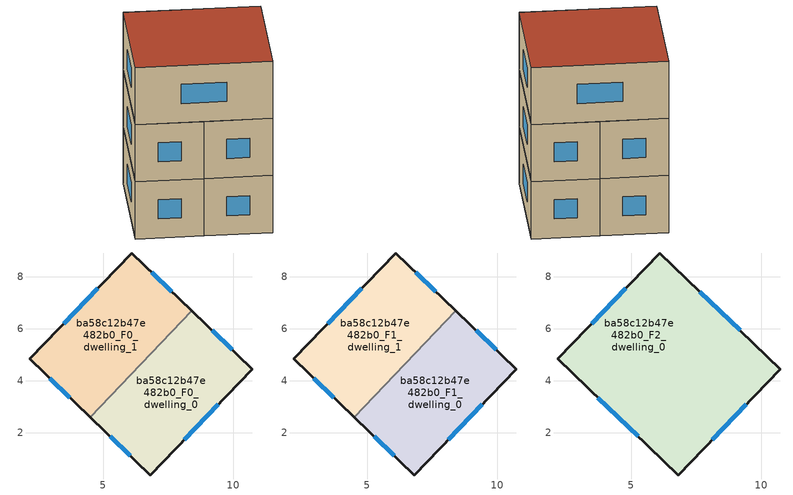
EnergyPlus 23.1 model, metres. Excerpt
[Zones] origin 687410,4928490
ba58c12b47e482b0_F0_dwelling_0
 floor ground (EU_floor_Construction): 10.74,4.44 6.82,0.37 4.5,2.6 8.42,6.67 z0
 wall outside (EU_wall_Construction): 4.5,2.6 6.82,0.37 10.74,4.44 8.42,6.67 z0:3
 wall to ba58c12b47e482b0_F0_dwelling_1 (EU_wall_Construction): 8.42,6.67 4.5,2.6 z0:3
 window (EU_Window_Construction): 9.96,5.19 9.19,5.93 / 8.12,1.73 9.43,3.09 / 5.27,1.86 6.04,1.12 z1:2
ba58c12b47e482b0_F0_dwelling_1
 floor ground (EU_floor_Construction): 8.42,6.67 4.5,2.6 2.18,4.83 6.1,8.9 z0
 wall outside (EU_wall_Construction): 8.42,6.67 6.1,8.9 2.18,4.83 4.5,2.6 z0:3
 window (EU_Window_Construction): 2.95,4.09 3.73,3.34 / 4.79,7.55 3.48,6.19 / 7.64,7.42 6.87,8.16 z1:2
ba58c12b47e482b0_F1_dwelling_0
 floor to ba58c12b47e482b0_F0_dwelling_0 (EU_floor_Construction): 10.74,4.44 6.82,0.37 4.5,2.6 8.42,6.67 z3
 wall outside (EU_wall_Construction): 4.5,2.6 6.82,0.37 10.74,4.44 8.42,6.67 z3:6
 wall to ba58c12b47e482b0_F1_dwelling_1 (EU_wall_Construction): 8.42,6.67 4.5,2.6 z3:6
 window (EU_Window_Construction): 9.96,5.19 9.19,5.93 / 8.12,1.73 9.43,3.09 / 5.27,1.86 6.04,1.12 z4:5
ba58c12b47e482b0_F1_dwelling_1
 floor to ba58c12b47e482b0_F0_dwelling_1 (EU_floor_Construction): 8.42,6.67 4.5,2.6 2.18,4.83 6.1,8.9 z3
 wall outside (EU_wall_Construction): 8.42,6.67 6.1,8.9 2.18,4.83 4.5,2.6 z3:6
 window (EU_Window_Construction): 2.95,4.09 3.73,3.34 / 4.79,7.55 3.48,6.19 / 7.64,7.42 6.87,8.16 z4:5
ba58c12b47e482b0_F2_dwelling_0
 floor to ba58c12b47e482b0_F1_dwelling_0 (EU_floor_Construction): 10.74,4.44 6.82,0.37 4.5,2.6 8.41,6.67 z6
 floor to ba58c12b47e482b0_F1_dwelling_1 (EU_floor_Construction): 8.41,6.67 4.5,2.6 2.18,4.83 6.1,8.9 z6
 wall outside (EU_wall_Construction): 2.18,4.83 6.82,0.37 10.74,4.44 6.1,8.9 2.18,4.83 z6:9
 window (EU_Window_Construction): 3.72,3.35 5.27,1.86 / 4.79,7.55 3.48,6.19 / 9.19,5.93 7.64,7.42 / 8.12,1.73 9.43,3.09 z7:8
 roof outside (EU_roof_Construction): 6.82,0.37 10.74,4.44 6.1,8.9 2.18,4.83 z9
[Building]
EU S2 Campaign: North Axis=0; Terrain=City; Solar Distribution=FullExterior
[Site:Location]
Bologna: Latitude=44.5; Longitude=11.25; Time Zone=1; Elevation=37
[SizingPeriod:WeatherFileDays]
AnnualSizingPeriod: Begin Month=1; Begin Day of Month=1; End Month=12; End Day of Month=31; Day of Week for Start Day=Monday; Use Weather File Daylight Saving Period=No; Use Weather File Rain and Snow Indicators=No
[MATERIAL]
EU_InternalMass_Material: Roughness=MediumRough; Thickness=0.1; Conductivity=1; Density=1800; Specific Heat=900; Thermal Absorptance=0.9; Solar Absorptance=0.7; Visible Absorptance=0.7
[MATERIAL:NOMASS] Roughness=MediumRough; Thermal Absorptance=0.9; Solar Absorptance=0.7; Visible Absorptance=0.7
Name | Thermal Resistance
EU_wall_NoMass | 0.937881
EU_roof_NoMass | 0.548572
EU_floor_NoMass | 0.71348
[WINDOWMATERIAL:SIMPLEGLAZINGSYSTEM]
EU_Window_SimpleGlazing: UFactor=4.25633; Solar Heat Gain Coefficient=0.85; Visible Transmittance=0.85
[CONSTRUCTION]
EU_wall_Construction: EU_wall_NoMass
EU_roof_Construction: EU_roof_NoMass
EU_floor_Construction: EU_floor_NoMass
EU_InternalMass_Construction: EU_InternalMass_Material
EU_Window_Construction: EU_Window_SimpleGlazing
[ZONE] Type=1; Multiplier=1; Ceiling Height=autocalculate; Floor Area=autocalculate; Part of Total Floor Area=Yes
Name | Volume
ba58c12b47e482b0_F0_dwelling_0; ba58c12b47e482b0_F1_dwelling_0; ba58c12b47e482b0_F1_dwelling_1 | 54.5522
ba58c12b47e482b0_F2_dwelling_0 | 109.104
ba58c12b47e482b0_F0_dwelling_1 | 54.553
[INTERNALMASS] Construction=EU_InternalMass_Construction
Name | Zone or ZoneList | Surface Area
ba58c12b47e482b0_F0_dwelling_0_EU_InternalMass | ba58c12b47e482b0_F0_dwelling_0 | 18.1842
ba58c12b47e482b0_F0_dwelling_1_EU_InternalMass | ba58c12b47e482b0_F0_dwelling_1 | 18.1842
ba58c12b47e482b0_F1_dwelling_0_EU_InternalMass | ba58c12b47e482b0_F1_dwelling_0 | 18.1842
ba58c12b47e482b0_F1_dwelling_1_EU_InternalMass | ba58c12b47e482b0_F1_dwelling_1 | 18.1842
ba58c12b47e482b0_F2_dwelling_0_EU_InternalMass | ba58c12b47e482b0_F2_dwelling_0 | 36.368
[OTHEREQUIPMENT] Fuel Type=Electricity; Design Level Calculation Method=Watts/Area; Power per Zone Floor Area=1; Fraction Latent=0; Fraction Radiant=0; Fraction Lost=0; Carbon Dioxide Generation Rate=0; EndUse Subcategory=EU_Step8_InternalGains
Name | Zone or ZoneList or Space or SpaceList | Schedule
EU_Step8_InternalGain_ba58c12b47e482b0_F0_dwelling_0_f000 | ba58c12b47e482b0_F0_dwelling_0 | EU_Step8_GainSchedule_ba58c12b47e482b0_F0_dwelling_0_f000
EU_Step8_InternalGain_ba58c12b47e482b0_F0_dwelling_1_f000 | ba58c12b47e482b0_F0_dwelling_1 | EU_Step8_GainSchedule_ba58c12b47e482b0_F0_dwelling_1_f000
EU_Step8_InternalGain_ba58c12b47e482b0_F1_dwelling_0_f000 | ba58c12b47e482b0_F1_dwelling_0 | EU_Step8_GainSchedule_ba58c12b47e482b0_F1_dwelling_0_f000
EU_Step8_InternalGain_ba58c12b47e482b0_F1_dwelling_1_f000 | ba58c12b47e482b0_F1_dwelling_1 | EU_Step8_GainSchedule_ba58c12b47e482b0_F1_dwelling_1_f000
EU_Step8_InternalGain_ba58c12b47e482b0_F2_dwelling_0_f000 | ba58c12b47e482b0_F2_dwelling_0 | EU_Step8_GainSchedule_ba58c12b47e482b0_F2_dwelling_0_f000
[ZONEVENTILATION:DESIGNFLOWRATE] Schedule=EU_AlwaysOn; Design Flow Rate Calculation Method=AirChanges/Hour; Air Changes per Hour=0.687892; Ventilation Type=Natural; Fan Pressure Rise=0; Fan Total Efficiency=1; Constant Term Coefficient=1; Temperature Term Coefficient=0; Velocity Term Coefficient=0; Velocity Squared Term Coefficient=0; Minimum Indoor Temperature=-100; Maximum Indoor Temperature=100; Delta Temperature=-100; Minimum Outdoor Temperature=-100; Maximum Outdoor Temperature=100; Maximum Wind Speed=40
Name | Zone or ZoneList or Space or SpaceList
EU_ConstantAir_ba58c12b47e482b0_F0_dwelling_0 | ba58c12b47e482b0_F0_dwelling_0
EU_ConstantAir_ba58c12b47e482b0_F0_dwelling_1 | ba58c12b47e482b0_F0_dwelling_1
EU_ConstantAir_ba58c12b47e482b0_F1_dwelling_0 | ba58c12b47e482b0_F1_dwelling_0
EU_ConstantAir_ba58c12b47e482b0_F1_dwelling_1 | ba58c12b47e482b0_F1_dwelling_1
EU_ConstantAir_ba58c12b47e482b0_F2_dwelling_0 | ba58c12b47e482b0_F2_dwelling_0
[HVACTEMPLATE:THERMOSTAT] Constant Heating Setpoint=20; Constant Cooling Setpoint=50
EU_HeatOnly_ba58c12b47e482b0_F0_dwelling_0; EU_HeatOnly_ba58c12b47e482b0_F0_dwelling_1; EU_HeatOnly_ba58c12b47e482b0_F1_dwelling_0; EU_HeatOnly_ba58c12b47e482b0_F1_dwelling_1; EU_HeatOnly_ba58c12b47e482b0_F2_dwelling_0
[HVACTEMPLATE:ZONE:IDEALLOADSAIRSYSTEM] System Availability Schedule=EU_AlwaysOn; Maximum Heating Supply Air Temperature=50; Minimum Cooling Supply Air Temperature=13; Maximum Heating Supply Air Humidity Ratio=0.0156; Minimum Cooling Supply Air Humidity Ratio=0.0077; Heating Limit=NoLimit; Cooling Limit=NoLimit; Heating Availability Schedule=EU_AlwaysOn; Cooling Availability Schedule=EU_CoolingOff; Dehumidification Control Type=ConstantSensibleHeatRatio; Cooling Sensible Heat Ratio=0.7; Dehumidification Setpoint=60; Humidification Control Type=None; Humidification Setpoint=30; Outdoor Air Method=None; Outdoor Air Flow Rate per Person=0.00944; Outdoor Air Flow Rate per Zone Floor Area=0; Outdoor Air Flow Rate per Zone=0; Demand Controlled Ventilation Type=None; Outdoor Air Economizer Type=NoEconomizer; Heat Recovery Type=None; Sensible Heat Recovery Effectiveness=0.7; Latent Heat Recovery Effectiveness=0.65
Name | Template Thermostat
ba58c12b47e482b0_F0_dwelling_0 | EU_HeatOnly_ba58c12b47e482b0_F0_dwelling_0
ba58c12b47e482b0_F0_dwelling_1 | EU_HeatOnly_ba58c12b47e482b0_F0_dwelling_1
ba58c12b47e482b0_F1_dwelling_0 | EU_HeatOnly_ba58c12b47e482b0_F1_dwelling_0
ba58c12b47e482b0_F1_dwelling_1 | EU_HeatOnly_ba58c12b47e482b0_F1_dwelling_1
ba58c12b47e482b0_F2_dwelling_0 | EU_HeatOnly_ba58c12b47e482b0_F2_dwelling_0
[SIZING:ZONE] Zone Cooling Design Supply Air Temperature Input Method=SupplyAirTemperature; Zone Cooling Design Supply Air Temperature=13; Zone Heating Design Supply Air Temperature Input Method=SupplyAirTemperature; Zone Heating Design Supply Air Temperature=50; Zone Cooling Design Supply Air Humidity Ratio=0.008; Zone Heating Design Supply Air Humidity Ratio=0.008; Cooling Design Air Flow Method=DesignDay; Cooling Design Air Flow Rate=0; Cooling Minimum Air Flow per Zone Floor Area=0.000762; Cooling Minimum Air Flow=0; Cooling Minimum Air Flow Fraction=0.2; Heating Design Air Flow Method=DesignDay; Heating Design Air Flow Rate=0; Heating Maximum Air Flow per Zone Floor Area=0.002032; Heating Maximum Air Flow=0.141576; Heating Maximum Air Flow Fraction=0.3; Account for Dedicated Outdoor Air System=No; Dedicated Outdoor Air System Control Strategy=NeutralSupplyAir; Dedicated Outdoor Air Low Setpoint Temperature for Design=autosize; Dedicated Outdoor Air High Setpoint Temperature for Design=autosize; Zone Load Sizing Method=Sensible Load Only No Latent Load; Zone Latent Cooling Design Supply Air Humidity Ratio Input Method=HumidityRatioDifference; Zone Cooling Design Supply Air Humidity Ratio Difference=0.005; Zone Latent Heating Design Supply Air Humidity Ratio Input Method=HumidityRatioDifference; Zone Humidification Design Supply Air Humidity Ratio Difference=0.005
ba58c12b47e482b0_F0_dwelling_0; ba58c12b47e482b0_F0_dwelling_1; ba58c12b47e482b0_F1_dwelling_0; ba58c12b47e482b0_F1_dwelling_1; ba58c12b47e482b0_F2_dwelling_0
[SCHEDULE:CONSTANT]
Name | Hourly Value
EU_AlwaysOn | 1
EU_CoolingOff | 0
[SCHEDULE:FILE] Column Number=1; Rows to Skip at Top=0; Number of Hours of Data=8760; Column Separator=Comma; Interpolate to Timestep=No; Minutes per Item=60; Adjust Schedule for Daylight Savings=Yes
Name | File
EU_Step8_GainSchedule_ba58c12b47e482b0_F0_dwelling_0_f000 | ../../schedules/ba58c12b47e482b0/ba58c12b47e482b0_F0_dwelling_0_f000_gain.csv
EU_Step8_GainSchedule_ba58c12b47e482b0_F0_dwelling_1_f000 | ../../schedules/ba58c12b47e482b0/ba58c12b47e482b0_F0_dwelling_1_f000_gain.csv
EU_Step8_GainSchedule_ba58c12b47e482b0_F1_dwelling_0_f000 | ../../schedules/ba58c12b47e482b0/ba58c12b47e482b0_F1_dwelling_0_f000_gain.csv
EU_Step8_GainSchedule_ba58c12b47e482b0_F1_dwelling_1_f000 | ../../schedules/ba58c12b47e482b0/ba58c12b47e482b0_F1_dwelling_1_f000_gain.csv
EU_Step8_GainSchedule_ba58c12b47e482b0_F2_dwelling_0_f000 | ../../schedules/ba58c12b47e482b0/ba58c12b47e482b0_F2_dwelling_0_f000_gain.csv
